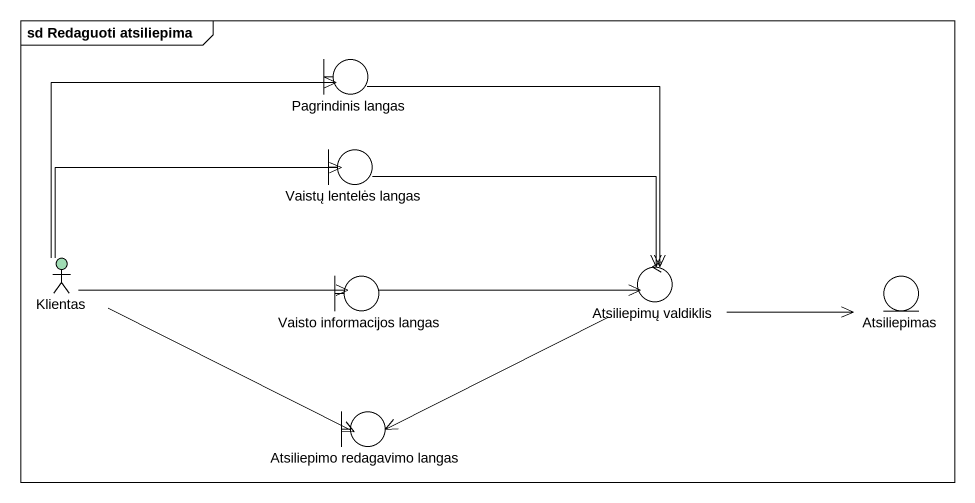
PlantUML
@startuml
mainframe sd Redaguoti atsiliepima
boundary "Pagrindinis langas" as Pagrindinis_langas
boundary "Vaistų lentelės langas" as Vaistų_lentelės_langas
actor Klientas #A0DCB4
boundary "Vaisto informacijos langas" as Vaisto_informacijos_langas
control "Atsiliepimų valdiklis" as Atsiliepimų_valdiklis
entity Atsiliepimas
boundary "Atsiliepimo redagavimo langas" as Atsiliepimo_redagavimo
Pagrindinis_langas --> Atsiliepimų_valdiklis
Vaistų_lentelės_langas -right-> Atsiliepimų_valdiklis
Klientas -up-> Pagrindinis_langas
Klientas -right-> Vaistų_lentelės_langas
Klientas -right-> Vaisto_informacijos_langas
Klientas -right-> Atsiliepimo_redagavimo
Vaisto_informacijos_langas -right-> Atsiliepimų_valdiklis
Atsiliepimų_valdiklis -right-> Atsiliepimas
Atsiliepimų_valdiklis -left-> Atsiliepimo_redagavimo
@enduml
